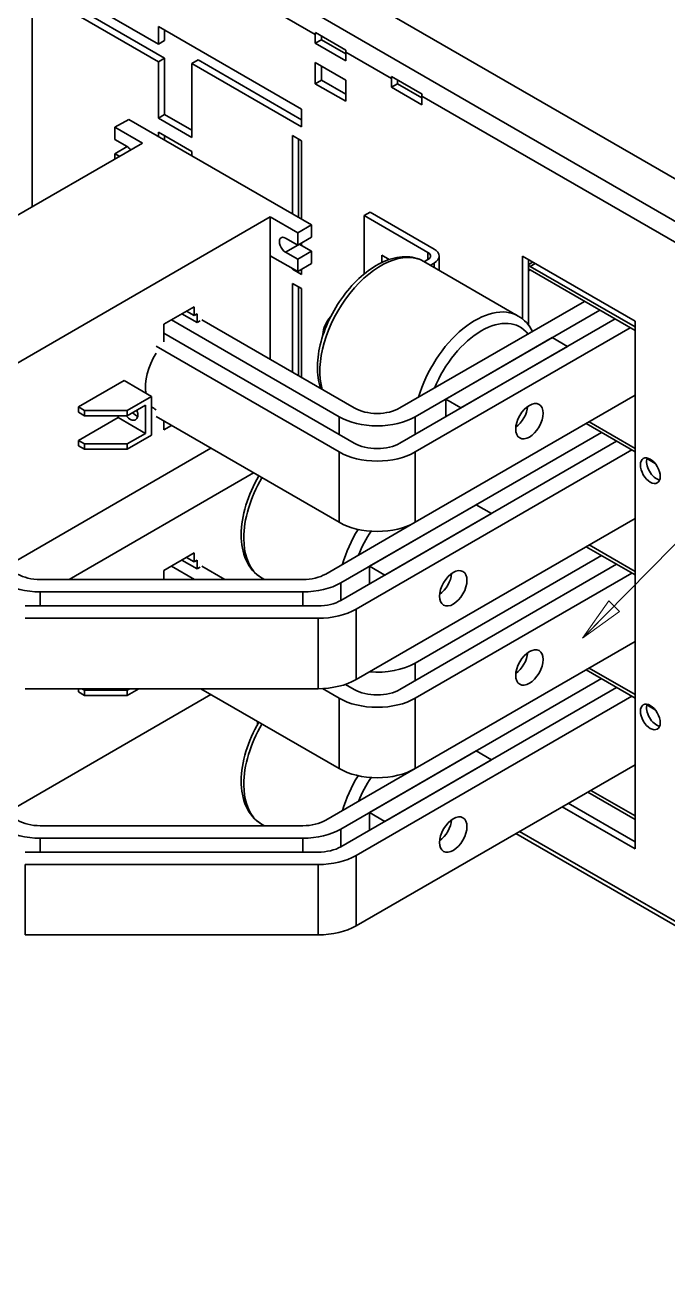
# Model space of a CAD drawing. Header units: millimetres. Extents: x -116965 to 323937, y 291661 to 566926.
# Drawn here: x -18072.4 to -17859.2, y 302455.8 to 302871.5 of the extents above; entities that cross this region are included whole.
import ezdxf

# ---------------------------------------------------------------- set-up
doc = ezdxf.new("R2010")
doc.units = ezdxf.units.MM
doc.layers.get('0').update_dxf_attribs({"lineweight": 18})
for name, color, linetype, lineweight in [('Symbols(Schneider)', 7, 'Continuous', 18), ('Visible Edges(Schneider)', 7, 'Continuous', 35), ('Visible Tangent Edges(Schneider)', 7, 'Continuous', 35)]:
    doc.layers.add(name, color=color, linetype=linetype, lineweight=lineweight)
doc.styles.add('schneder_1', font='micross.ttf')
doc.dimstyles.new('estilo_Schneider$7', dxfattribs={"dimscale": 5, "dimtxt": 3, "dimasz": 3, "dimexe": 2, "dimexo": 1, "dimgap": 0.3, "dimtad": 1, "dimtoh": 1, "dimrnd": 1e-08, "dimzin": 12, "dimtxsty": 'schneder_1', "dimblk": 'Filled-1', "dimcen": 0.09, "dimdle": 10, "dimclrd": 7, "dimclre": 7, "dimclrt": 7, "dimadec": 1, "dimazin": 3, "dimtfac": 0.5, "dimtdec": 3, "dimtmove": 0, "dimatfit": 3, "dimldrblk": 'Filled-1', "dimfxl": 1, "dimtolj": 1, "dimlwd": 15, "dimlwe": 25, "dimarcsym": 0})

# ---------------------------------------------------------------- blocks, each defined once
blk = doc.blocks.new('Filled-1')
at = {"color": 0}
for p, q in [((0, 0), (-1, 0.167)), ((-1, 0.167), (-1, -0.167)), ((-1, 0), (0, 0)), ((-1, -0.167), (0, 0))]:
    blk.add_line(p, q, dxfattribs=at)
at = {"color": 0, "flags": 128}
blk.add_lwpolyline([(-1, -0.167), (0, 0), (-1, 0.167), (-1, -0.167)], dxfattribs=at)
at = {"color": 0}
blk.add_solid([(-1, -0.167), (0, 0), (-1, 0.167), (-1, -0.167)], dxfattribs=at)

msp = doc.modelspace()

# ---------------------------------------------------------------- linework, layer by layer
at = {"layer": 'Visible Edges(Schneider)'}
for p, q in [((-17449.871435, 302585.558135), (-18057.983267, 302936.651665)), ((-18070.105097, 302891.744353), (-18070.105097, 302811.261119)), ((-18067.07464, 302887.66187), (-18028.183767, 302865.208214)), ((-18028.183767, 302859.376096), (-18067.07464, 302881.829752)), ((-18065.054335, 302882.996175), (-18026.163462, 302860.542519)), ((-18028.183767, 302865.208214), (-18028.183767, 302871.040333)), ((-18028.183767, 302871.040333), (-17980.706597, 302843.629376)), ((-18026.163462, 302869.873909), (-18026.163462, 302866.374638)), ((-17976.160911, 302865.49982), (-17976.160911, 302868.415879)), ((-17976.118525, 302869.023563), (-17966.016999, 302863.191444)), ((-17974.140606, 302867.881611), (-17974.140606, 302866.666244)), ((-18028.183767, 302865.208214), (-18026.163462, 302866.374638)), ((-17974.140606, 302866.666244), (-17976.160911, 302865.49982)), ((-17966.059385, 302859.667702), (-17976.160911, 302865.49982)), ((-17974.140606, 302866.666244), (-17966.059385, 302862.000549)), ((-18026.163462, 302860.542519), (-18028.183767, 302859.376096)), ((-18028.183767, 302840.713317), (-18028.183767, 302859.376096)), ((-18026.163462, 302860.542519), (-18026.163462, 302841.87974)), ((-18017.072089, 302858.792884), (-18015.051784, 302859.959308)), ((-18017.072089, 302858.792884), (-18017.072089, 302834.297986)), ((-17980.706597, 302837.797258), (-18017.072089, 302858.792884)), ((-18015.051784, 302859.959308), (-17980.706597, 302840.130105)), ((-17976.160911, 302852.085948), (-17976.160911, 302859.08449)), ((-17976.160911, 302859.08449), (-17966.059385, 302853.252371)), ((-17966.059385, 302862.583761), (-17966.059385, 302859.667702)), ((-17974.140606, 302857.918066), (-17974.140606, 302853.252371)), ((-17950.864711, 302854.443267), (-17940.763186, 302848.611148)), ((-17974.140606, 302853.252371), (-17976.160911, 302852.085948)), ((-17966.059385, 302846.253829), (-17976.160911, 302852.085948)), ((-17974.140606, 302853.252371), (-17966.059385, 302848.586677)), ((-17966.059385, 302853.252371), (-17966.059385, 302846.253829)), ((-17950.907097, 302850.919524), (-17950.907097, 302853.835583)), ((-17948.886792, 302852.085948), (-17950.907097, 302850.919524)), ((-17940.805572, 302845.087406), (-17950.907097, 302850.919524)), ((-17948.886792, 302853.301315), (-17948.886792, 302852.085948)), ((-17948.886792, 302852.085948), (-17940.805572, 302847.420253)), ((-17940.805572, 302848.003465), (-17940.805572, 302845.087406)), ((-18026.163462, 302841.87974), (-18028.183767, 302840.713317)), ((-18026.163462, 302841.87974), (-18017.072089, 302836.630834)), ((-17980.706597, 302843.629376), (-17980.706597, 302837.797258)), ((-18042.604704, 302837.636291), (-18038.059018, 302840.260744)), ((-17977.449865, 302805.268034), (-18038.059018, 302840.260744)), ((-18017.072089, 302834.297986), (-18028.183767, 302840.713317)), ((-18042.604704, 302837.636291), (-18042.604704, 302833.553808)), ((-18033.513332, 302832.387384), (-18042.604704, 302837.636291)), ((-18042.604704, 302833.553808), (-18038.564094, 302831.220961)), ((-18028.183767, 302834.559265), (-18028.183767, 302836.047622)), ((-18028.183767, 302836.047622), (-18017.072089, 302829.632292)), ((-18026.163462, 302834.881198), (-18026.163462, 302833.392842)), ((-17983.737055, 302808.897944), (-17983.737055, 302834.881198)), ((-17983.737055, 302834.881198), (-17980.706597, 302833.131563)), ((-17981.71675, 302833.714775), (-17981.71675, 302807.73152)), ((-18033.513332, 302832.387384), (-18118.366145, 302783.397589)), ((-18042.604704, 302828.888113), (-18038.564094, 302831.220961)), ((-18017.072089, 302829.632292), (-18017.072089, 302828.143935)), ((-17980.706597, 302833.131563), (-17980.706597, 302807.148309)), ((-18042.604704, 302828.888113), (-18042.604704, 302827.138478)), ((-18041.089476, 302828.013296), (-18042.604704, 302828.888113)), ((-17959.99847, 302808.345059), (-17957.978165, 302809.511483)), ((-17957.978165, 302809.511483), (-17936.764961, 302797.264034)), ((-18075.939738, 302758.902692), (-17991.086925, 302807.892487)), ((-17991.086925, 302807.892487), (-17991.086925, 302795.061826)), ((-17981.995552, 302802.64358), (-17991.086925, 302807.892487)), ((-17981.995552, 302802.64358), (-17977.449865, 302805.268034)), ((-17977.449865, 302801.185551), (-17977.449865, 302805.268034)), ((-17938.785267, 302796.097611), (-17959.99847, 302808.345059)), ((-17959.99847, 302788.988347), (-17959.99847, 302808.345059)), ((-17986.036162, 302800.893945), (-17981.995552, 302798.561097)), ((-17981.995552, 302798.561097), (-17981.995552, 302802.64358)), ((-17981.995552, 302798.561097), (-17977.449865, 302801.185551)), ((-17981.995552, 302793.895403), (-17986.036162, 302796.22825)), ((-17977.449865, 302796.519856), (-17981.995552, 302793.895403)), ((-17981.490476, 302798.852703), (-17977.449865, 302796.519856)), ((-17980.706597, 302799.305276), (-17980.706597, 302798.400131)), ((-17977.449865, 302792.437373), (-17977.449865, 302796.519856)), ((-17991.086925, 302795.061826), (-17991.086925, 302760.652328)), ((-17991.086925, 302795.061826), (-17981.995552, 302789.81292)), ((-17981.995552, 302789.81292), (-17981.995552, 302793.895403)), ((-17981.995552, 302789.81292), (-17977.449865, 302792.437373)), ((-17954.089078, 302795.193632), (-17951.662453, 302793.79262)), ((-17954.089078, 302792.803994), (-17954.089078, 302795.193632)), ((-17952.068772, 302794.027209), (-17952.068772, 302793.650606)), ((-17940.156917, 302793.138631), (-17908.842188, 302775.059064)), ((-17940.013338, 302793.055736), (-17938.785267, 302793.764763)), ((-17936.764961, 302792.59834), (-17937.993033, 302791.889312)), ((-17935.091286, 302790.213988), (-17935.091286, 302794.931187)), ((-17907.470538, 302774.128735), (-17907.470538, 302794.931187)), ((-17907.470538, 302794.931187), (-17870.094894, 302773.352349)), ((-17905.450233, 302793.764763), (-17905.450233, 302772.095064)), ((-17905.450233, 302792.13305), (-17904.037128, 302792.948907)), ((-17983.737055, 302790.557098), (-17983.737055, 302790.818377)), ((-17983.510781, 302790.687738), (-17983.737055, 302790.557098)), ((-17980.706597, 302788.807463), (-17983.737055, 302790.557098)), ((-17980.706597, 302790.557098), (-17980.706597, 302788.807463)), ((-17904.867036, 302791.503462), (-17870.094894, 302771.427757)), ((-17870.094894, 302770.261333), (-17904.867036, 302790.337039)), ((-17983.737055, 302756.408878), (-17983.737055, 302785.891403)), ((-17983.737055, 302785.891403), (-17980.706597, 302784.141768)), ((-17981.71675, 302784.72498), (-17981.71675, 302755.242455)), ((-17980.706597, 302784.141768), (-17980.706597, 302754.659243)), ((-17948.075603, 302744.567907), (-17886.834089, 302779.925712)), ((-18026.442264, 302772.316564), (-18016.340738, 302778.148683)), ((-18020.381349, 302775.815836), (-18015.330586, 302772.899776)), ((-18018.86612, 302776.690653), (-18016.340738, 302775.232624)), ((-18016.340738, 302778.148683), (-18016.340738, 302775.232624)), ((-18016.340738, 302775.232624), (-18015.330586, 302775.815836)), ((-18015.330586, 302775.815836), (-18015.330586, 302772.899776)), ((-17881.783326, 302777.009653), (-17943.024841, 302741.651848)), ((-18026.442264, 302766.484446), (-18026.442264, 302772.316564)), ((-17968.278654, 302741.651848), (-18023.916882, 302773.774594)), ((-18015.330586, 302772.899776), (-18014.320433, 302773.482988)), ((-18013.815357, 302773.774594), (-17963.227892, 302744.567907)), ((-17948.075603, 302732.903671), (-17876.732564, 302774.093594)), ((-17871.681801, 302771.177535), (-17943.024841, 302729.987611)), ((-17870.094894, 302773.352349), (-17870.094894, 302598.388796)), ((-18026.442264, 302769.400505), (-17963.227892, 302732.903671)), ((-17973.635529, 302768.647764), (-17973.635529, 302768.97826)), ((-17897.567976, 302767.896381), (-17932.923315, 302747.483967)), ((-17897.567976, 302767.896381), (-17892.517214, 302764.980322)), ((-17968.278654, 302729.987611), (-18028.967645, 302765.026416)), ((-17927.872553, 302744.567907), (-17892.517214, 302764.980322)), ((-18054.726535, 302744.905608), (-18039.574247, 302753.653785)), ((-18039.574247, 302753.653785), (-18030.482874, 302748.404879)), ((-18038.564094, 302743.739184), (-18030.482874, 302748.404879)), ((-18030.482874, 302748.404879), (-18030.482874, 302735.574218)), ((-17943.024841, 302706.659138), (-17870.094894, 302748.765262)), ((-17932.923315, 302747.483967), (-17927.872553, 302744.567907)), ((-17932.923315, 302747.483967), (-17932.923315, 302741.651848)), ((-18054.726535, 302744.905608), (-18052.70623, 302743.739184)), ((-18054.726535, 302743.155972), (-18054.726535, 302744.905608)), ((-18054.726535, 302743.155972), (-18052.70623, 302741.989549)), ((-18052.70623, 302743.739184), (-18052.70623, 302741.989549)), ((-18038.564094, 302743.739184), (-18052.70623, 302743.739184)), ((-18038.564094, 302741.989549), (-18032.503179, 302745.48882)), ((-18038.564094, 302741.989549), (-18038.564094, 302743.739184)), ((-18032.503179, 302745.48882), (-18032.503179, 302736.15743)), ((-18054.726535, 302733.824583), (-18041.594552, 302741.406337)), ((-18052.70623, 302741.989549), (-18038.564094, 302741.989549)), ((-18041.594552, 302741.406337), (-18041.594552, 302741.989549)), ((-18032.503179, 302736.15743), (-18041.594552, 302741.406337)), ((-18028.967645, 302741.697943), (-17968.278654, 302706.659138)), ((-18026.442264, 302737.323854), (-18026.442264, 302740.239913)), ((-18023.916882, 302738.781883), (-18026.442264, 302737.323854)), ((-17870.094894, 302730.019716), (-17886.329013, 302739.392489)), ((-17885.31886, 302739.975701), (-17870.094894, 302731.18614)), ((-18052.70623, 302732.658159), (-18054.726535, 302733.824583)), ((-18054.726535, 302732.074947), (-18054.726535, 302733.824583)), ((-18032.503179, 302736.15743), (-18038.564094, 302732.658159)), ((-18030.482874, 302735.574218), (-18038.564094, 302730.908524)), ((-17881.27825, 302736.47643), (-17967.665894, 302686.6005)), ((-18010.784899, 302731.20013), (-18075.939738, 302693.582966)), ((-18054.726535, 302732.074947), (-18052.70623, 302730.908524)), ((-18038.564094, 302732.658159), (-18052.70623, 302732.658159)), ((-18052.70623, 302732.658159), (-18052.70623, 302730.908524)), ((-18052.70623, 302730.908524), (-18038.564094, 302730.908524)), ((-18038.564094, 302730.908524), (-18038.564094, 302732.658159)), ((-17967.665894, 302680.768382), (-17876.227487, 302733.560371)), ((-17871.176725, 302730.644311), (-17962.615131, 302677.852323)), ((-17863.466233, 302726.192657), (-17866.192549, 302727.766696)), ((-18057.836831, 302687.704753), (-17996.642764, 302723.035164)), ((-17922.82179, 302712.491256), (-17958.177129, 302692.078841)), ((-17953.126366, 302689.162782), (-17917.771027, 302709.575197)), ((-17922.82179, 302712.491256), (-17917.771027, 302709.575197)), ((-17972.716657, 302689.51656), (-17943.024841, 302706.659138)), ((-17962.615131, 302654.523849), (-17870.094894, 302707.940433)), ((-18026.442264, 302690.666906), (-18016.340738, 302696.499025)), ((-18016.340738, 302696.499025), (-18016.340738, 302693.582966)), ((-17870.094894, 302689.194887), (-17886.329013, 302698.56766)), ((-17885.31886, 302699.150872), (-17870.094894, 302690.361311)), ((-18020.381348, 302694.166177), (-18015.330586, 302691.250118)), ((-18018.86612, 302695.040995), (-18016.340738, 302693.582966)), ((-18016.340738, 302693.582966), (-18015.330586, 302694.166177)), ((-18015.330586, 302694.166177), (-18015.330586, 302691.250118)), ((-17948.075603, 302651.254012), (-17876.227487, 302692.735542)), ((-17881.27825, 302695.651601), (-17943.024841, 302660.00219)), ((-18026.442264, 302687.704753), (-18026.442264, 302690.666906)), ((-18016.2609, 302687.704753), (-18023.916882, 302692.124936)), ((-18015.330586, 302691.250118), (-18014.320433, 302691.83333)), ((-18013.815357, 302692.124936), (-18006.159375, 302687.704753)), ((-17993.044102, 302687.704753), (-17993.982159, 302688.24634)), ((-17958.177129, 302692.078841), (-17953.126366, 302689.162782)), ((-17958.177129, 302692.078841), (-17958.177129, 302686.246723)), ((-17871.176725, 302689.819482), (-17943.024841, 302648.337953)), ((-18067.381288, 302687.704753), (-17980.292801, 302687.704753)), ((-18026.442264, 302687.750847), (-18026.362426, 302687.704753)), ((-17980.292801, 302683.580822), (-18067.381288, 302683.580822)), ((-18072.43205, 302678.956575), (-17975.242038, 302678.956575)), ((-17975.242038, 302674.832645), (-18072.43205, 302674.832645)), ((-17943.024841, 302625.009479), (-17870.094894, 302667.115604)), ((-17881.27825, 302654.826772), (-17967.665894, 302604.950842)), ((-17870.094894, 302648.370058), (-17886.329013, 302657.742831)), ((-17885.31886, 302658.326043), (-17870.094894, 302649.536481)), ((-18072.43205, 302651.504171), (-17975.242038, 302651.504171)), ((-18054.726535, 302650.425289), (-18054.726535, 302651.504171)), ((-18052.70623, 302651.008501), (-18053.564755, 302651.504171)), ((-18038.564094, 302651.008501), (-18052.70623, 302651.008501)), ((-18052.70623, 302651.008501), (-18052.70623, 302649.258866)), ((-18037.705569, 302651.504171), (-18038.564094, 302651.008501)), ((-18034.675111, 302651.504171), (-18038.564094, 302649.258866)), ((-18038.564094, 302649.258866), (-18038.564094, 302651.008501)), ((-18014.168806, 302651.504171), (-17968.278654, 302625.009479)), ((-17968.278654, 302648.337953), (-17973.819459, 302651.536938)), ((-17967.665894, 302599.118724), (-17876.227487, 302651.910713)), ((-17966.149446, 302652.940773), (-17963.227892, 302651.254012)), ((-18010.784899, 302649.550471), (-18075.939738, 302611.933308)), ((-18054.726535, 302650.425289), (-18052.70623, 302649.258866)), ((-18052.70623, 302649.258866), (-18038.564094, 302649.258866)), ((-17871.176725, 302648.994653), (-17962.615131, 302596.202665)), ((-17863.466233, 302644.542999), (-17866.192549, 302646.117038)), ((-17995.353809, 302639.618316), (-17995.353809, 302639.796837)), ((-17922.82179, 302630.841598), (-17958.177129, 302610.429183)), ((-17922.82179, 302630.841598), (-17917.771027, 302627.925539)), ((-17962.615131, 302572.874191), (-17870.094894, 302626.290775)), ((-17953.126366, 302607.513124), (-17917.771027, 302627.925539)), ((-17972.716657, 302607.866901), (-17943.024841, 302625.009479)), ((-17884.813784, 302617.79282), (-17870.094894, 302609.294864)), ((-17892.238411, 302613.506209), (-17870.094894, 302600.721643)), ((-17870.094894, 302608.128441), (-17885.823937, 302617.209608)), ((-17958.177129, 302610.429183), (-17953.126366, 302607.513124)), ((-17958.177129, 302610.429183), (-17958.177129, 302604.597065)), ((-17870.094894, 302598.388796), (-17894.258716, 302612.339785)), ((-18067.381288, 302606.055095), (-17980.292801, 302606.055095)), ((-17993.044102, 302606.055095), (-17993.982159, 302606.596682)), ((-17980.292801, 302601.931164), (-18067.381288, 302601.931164)), ((-17653.922249, 302455.802084), (-17909.656109, 302603.450097)), ((-18072.43205, 302597.306917), (-17975.242038, 302597.306917)), ((-17975.242038, 302593.182986), (-18072.43205, 302593.182986)), ((-18072.43205, 302569.854513), (-17975.242038, 302569.854513))]:
    msp.add_line(p, q, dxfattribs=at)
at = {"layer": 'Visible Edges(Schneider)', "flags": 128}
for points in [[(-17974.456407, 302751.050693), (-17974.715868, 302751.899481), (-17974.936564, 302752.771003), (-17975.119102, 302753.66373), (-17975.264062, 302754.576267), (-17975.371939, 302755.507306), (-17975.443227, 302756.455536), (-17975.478424, 302757.419653), (-17975.478022, 302758.398343), (-17975.442517, 302759.390302), (-17975.372404, 302760.394221), (-17975.268094, 302761.408823), (-17975.130015, 302762.432741), (-17974.958687, 302763.464528), (-17974.754626, 302764.502732), (-17974.518351, 302765.545906), (-17974.25038, 302766.5926), (-17973.951229, 302767.641366), (-17973.62142, 302768.690755), (-17973.261481, 302769.739261), (-17972.87209, 302770.785297), (-17972.453994, 302771.827325), (-17972.007942, 302772.863802), (-17971.534679, 302773.893185), (-17971.034956, 302774.913935), (-17970.509519, 302775.924509), (-17969.959114, 302776.923366), (-17969.384539, 302777.908939), (-17968.786729, 302778.87971), (-17968.166643, 302779.834252), (-17967.525232, 302780.771133), (-17966.86345, 302781.688926), (-17966.182249, 302782.586199), (-17965.482585, 302783.461524), (-17964.765407, 302784.313471), (-17964.031724, 302785.140629), (-17963.282586, 302785.941737), (-17962.518996, 302786.71561), (-17961.741952, 302787.461058), (-17960.952456, 302788.176895), (-17960.151506, 302788.86193), (-17959.340103, 302789.514979), (-17958.519246, 302790.134851), (-17957.689929, 302790.720444), (-17956.853071, 302791.270774), (-17956.009565, 302791.784766), (-17955.160296, 302792.26134), (-17954.306153, 302792.699422), (-17953.448025, 302793.097935), (-17952.586798, 302793.455801), (-17951.723364, 302793.771944), (-17950.858371, 302794.045254), (-17949.992526, 302794.274461), (-17949.127324, 302794.458242), (-17948.264273, 302794.595281), (-17947.404882, 302794.684254), (-17946.550667, 302794.723841), (-17945.703136, 302794.712724), (-17944.863803, 302794.649582), (-17944.034694, 302794.532839), (-17943.219127, 302794.361733), (-17942.420335, 302794.136508), (-17941.641548, 302793.857415), (-17940.885998, 302793.524706), (-17940.156917, 302793.13863)], [(-17908.842189, 302775.059064), (-17908.104055, 302774.593824), (-17907.403093, 302774.073238), (-17906.741311, 302773.50049), (-17906.120721, 302772.878764), (-17905.543327, 302772.211246), (-17905.011141, 302771.501118), (-17904.525237, 302770.751635), (-17904.084991, 302769.965899)], [(-17994.914341, 302722.037259), (-17995.57819, 302720.861708), (-17996.207484, 302719.669014), (-17996.800959, 302718.461733), (-17997.357353, 302717.242417), (-17997.875406, 302716.013617), (-17998.353856, 302714.777891), (-17998.791442, 302713.537796), (-17999.187061, 302712.295947), (-17999.539816, 302711.054814), (-17999.848836, 302709.816819), (-18000.113243, 302708.584381), (-18000.332157, 302707.35992), (-18000.504707, 302706.145857), (-18000.630041, 302704.944591), (-18000.707499, 302703.758333), (-18000.736301, 302702.589238), (-18000.715638, 302701.439475), (-18000.644701, 302700.31121), (-18000.522678, 302699.206613), (-18000.348763, 302698.12785), (-18000.122003, 302697.076907), (-17999.841188, 302696.055818), (-17999.50563, 302695.067773), (-17999.114691, 302694.116036), (-17998.667722, 302693.203869), (-17998.164084, 302692.334538), (-17997.603136, 302691.511304), (-17996.984429, 302690.738448), (-17996.309939, 302690.021094), (-17995.582706, 302689.363671), (-17994.805766, 302688.770609), (-17993.982159, 302688.246339)], [(-17994.914341, 302640.387601), (-17995.578191, 302639.212049), (-17996.207484, 302638.019356), (-17996.800959, 302636.812075), (-17997.357353, 302635.592758), (-17997.875406, 302634.363959), (-17998.353855, 302633.128233), (-17998.791443, 302631.888137), (-17999.187061, 302630.646289), (-17999.539817, 302629.405156), (-17999.848836, 302628.167161), (-18000.113242, 302626.934723), (-18000.332157, 302625.710262), (-18000.504707, 302624.496199), (-18000.63004, 302623.294933), (-18000.7075, 302622.108674), (-18000.736302, 302620.939579), (-18000.715639, 302619.789816), (-18000.6447, 302618.661553), (-18000.522678, 302617.556955), (-18000.348762, 302616.478192), (-18000.122003, 302615.427249), (-17999.841188, 302614.40616), (-17999.505631, 302613.418115), (-17999.114691, 302612.466377), (-17998.667722, 302611.554211), (-17998.164084, 302610.684879), (-17997.603135, 302609.861647), (-17996.984428, 302609.088791), (-17996.309939, 302608.371436), (-17995.582705, 302607.714013), (-17994.805766, 302607.120951), (-17993.982158, 302606.596681)]]:
    msp.add_lwpolyline(points, dxfattribs=at)
at = {"layer": 'Visible Edges(Schneider)'}
for centre, major_axis, ratio, start_param, end_param in [((-17973.130453, 302870.165515), (2.142857, 3.711537), 0.5773502692, 2.188746411, 2.3561944902), ((-17963.028928, 302864.333396), (-2.142857, -3.711537), 0.5773502692, 5.3303390646, 5.4977871438), ((-17947.876639, 302855.585219), (2.142857, 3.711537), 0.5773502692, 2.188746411, 2.3561944902), ((-17937.775114, 302849.7531), (-2.142857, -3.711537), 0.5773502692, 5.3303390646, 5.4977871438), ((-18038.564094, 302828.888113), (1.428571, -2.474358), 0.5773502692, 1.7485069289, 2.3561944905), ((-17986.036162, 302798.561097), (-1.428571, 2.474358), 0.5773502692, 5.4977871441, 8.6393797977), ((-17940.805572, 302794.931187), (5.714286, 0), 0.5773502692, 5.4977871438, 7.0685834706), ((-17940.805572, 302794.931187), (2.857143, 0), 0.5773502692, 5.4977871438, 7.0685834706), ((-17904.867036, 302789.170615), (1.428571, -2.474358), 0.5773502692, 2.3561944905, 2.6490296179), ((-17904.867036, 302789.170615), (-0.714286, 1.237179), 0.5773502692, 5.4977871441, 6.1132489258), ((-17969.594919, 302771.311107), (-2.857143, -4.948717), 0.5773502692, 4.3122917704, 5.4977871438), ((-18021.391501, 302757.736268), (7.857143, 13.608971), 0.5773502694, 1.5356434072, 2.5039988985), ((-18037.553942, 302743.739184), (1.785714, -3.092948), 0.5773502692, 4.9571078707, 7.5672250827), ((-18035.533637, 302744.905608), (1.785714, -3.092948), 0.5773502692, 4.9991455317, 5.6819210905), ((-18021.391501, 302757.736268), (-7.857143, -13.608971), 0.5773502694, 6.1103418815, 6.3183382264), ((-17955.651748, 302748.941996), (10.714286, 0), 0.577350269, 3.9269908168, 5.4977871436), ((-17910.194883, 302743.109878), (-3.214286, -5.567306), 0.5773502692, 0.9037851853, 2.2378074683), ((-17910.194883, 302743.109878), (3.214286, 5.567306), 0.5773502692, 4.0453778389, 5.3794001219), ((-17955.651748, 302748.941996), (-17.857143, 0), 0.577350269, 0.7853981632, 2.35619449), ((-17955.651748, 302737.277759), (-17.857143, 0), 0.5773502692, 0.7853981634, 2.3561944902), ((-17955.651748, 302737.277759), (10.714286, 0), 0.5773502692, 3.926990817, 5.4977871438), ((-17863.023826, 302724.945766), (2.321429, -4.020832), 0.5773502692, 3.5917893435, 5.8329886172), ((-17955.651748, 302713.949286), (17.857143, 0), 0.5773502692, 3.926990817, 5.4977871438), ((-18067.381288, 302693.890648), (10.714286, 0), 0.577350269, 3.9269908168, 4.7123889802), ((-17980.292801, 302693.890648), (10.714286, 0), 0.577350269, 4.7123889802, 5.4977871438), ((-17935.448697, 302687.704753), (-3.214286, -5.567306), 0.5773502692, 0.9037851853, 2.2378074683), ((-17935.448697, 302687.704753), (3.214286, 5.567306), 0.5773502692, 4.0453778389, 5.3794001219), ((-18067.381288, 302693.890648), (-17.857143, 0), 0.577350269, 0.7853981634, 1.5707963266), ((-17980.292801, 302693.890648), (-17.857143, 0), 0.577350269, 1.5707963266, 2.35619449), ((-17975.242038, 302685.142471), (10.714286, 0), 0.5773502692, 4.7123889804, 5.4977871438), ((-17975.242038, 302685.142471), (-17.857143, 0), 0.5773502692, 1.5707963268, 2.3561944902), ((-17910.194883, 302661.46022), (3.214286, 5.567306), 0.5773502692, 4.0453778389, 5.3794001219), ((-17955.651748, 302667.292338), (-17.857143, 0), 0.577350269, 1.4288992692, 2.35619449), ((-17975.242038, 302661.813997), (17.857143, 0), 0.5773502692, 4.7123889804, 5.4977871438), ((-17955.651748, 302655.628101), (10.714286, 0), 0.5773502692, 3.926990817, 5.4977871438), ((-17955.651748, 302655.628101), (-17.857143, 0), 0.5773502692, 0.7853981634, 2.3561944902), ((-17863.023826, 302643.296108), (2.321429, -4.020832), 0.5773502692, 3.5917893435, 5.8329886172), ((-17991.313199, 302642.129684), (-2.857143, -4.948717), 0.5773502692, 5.3300383891, 5.4977871438), ((-17955.651748, 302632.299628), (17.857143, 0), 0.5773502692, 3.926990817, 5.4977871438), ((-18067.381288, 302612.24099), (-17.857143, 0), 0.577350269, 0.7853981634, 1.5707963266), ((-18067.381288, 302612.24099), (10.714286, 0), 0.577350269, 3.9269908168, 4.7123889802), ((-17980.292801, 302612.24099), (10.714286, 0), 0.577350269, 4.7123889802, 5.4977871438), ((-17980.292801, 302612.24099), (-17.857143, 0), 0.577350269, 1.5707963266, 2.35619449), ((-17935.448697, 302606.055095), (-3.214286, -5.567306), 0.5773502692, 0.9037851853, 2.2378074683), ((-17935.448697, 302606.055095), (3.214286, 5.567306), 0.5773502692, 4.0453778389, 5.3794001219), ((-17975.242038, 302603.492813), (10.714286, 0), 0.5773502692, 4.7123889804, 5.4977871438), ((-17975.242038, 302603.492813), (-17.857143, 0), 0.5773502692, 1.5707963268, 2.3561944902), ((-17975.242038, 302580.164339), (17.857143, 0), 0.5773502692, 4.7123889804, 5.4977871438)]:
    msp.add_ellipse(centre, major_axis=major_axis, ratio=ratio, start_param=start_param, end_param=end_param, dxfattribs=at)
for centre, major_axis in [((-17905.14412, 302740.193819), (3.214286, 5.567306)), ((-17865.044131, 302723.779342), (2.321429, -4.020832)), ((-17930.397934, 302684.788693), (3.214286, 5.567306)), ((-17905.14412, 302658.54416), (3.214286, 5.567306)), ((-17865.044131, 302642.129684), (2.321429, -4.020832)), ((-17930.397934, 302603.139035), (3.214286, 5.567306))]:
    msp.add_ellipse(centre, major_axis=major_axis, ratio=0.5773502692, dxfattribs=at)
at = {"layer": 'Visible Tangent Edges(Schneider)'}
for p, q in [((-18070.105097, 302929.653123), (-17461.993266, 302578.559593)), ((-17976.160911, 302868.415879), (-18070.105097, 302922.654581)), ((-17950.907097, 302853.835583), (-17966.059385, 302862.583761)), ((-17774.130402, 302751.773511), (-17940.805572, 302848.003465)), ((-17981.995552, 302798.561097), (-17986.036162, 302796.22825)), ((-17938.785267, 302793.764763), (-17938.785267, 302796.097611)), ((-17936.764961, 302791.180285), (-17936.764961, 302792.59834)), ((-17904.867036, 302791.503462), (-17903.20029, 302792.465758)), ((-17905.450233, 302790.00033), (-17904.867036, 302790.337039)), ((-17973.635529, 302768.97826), (-17973.543587, 302768.925177)), ((-17968.278654, 302735.81973), (-17968.278654, 302741.651848)), ((-17943.024841, 302735.81973), (-17943.024841, 302741.651848)), ((-17968.278654, 302706.659138), (-17968.278654, 302729.987611)), ((-17943.024841, 302706.659138), (-17943.024841, 302729.987611)), ((-17967.665894, 302680.768382), (-17967.665894, 302686.6005)), ((-18067.381288, 302678.956575), (-18067.381288, 302683.580822)), ((-17980.292801, 302678.956575), (-17980.292801, 302683.580822)), ((-17962.615131, 302654.523849), (-17962.615131, 302677.852323)), ((-17975.242038, 302651.504171), (-17975.242038, 302674.832645)), ((-17943.024841, 302654.170072), (-17943.024841, 302660.00219)), ((-17968.278654, 302625.009479), (-17968.278654, 302648.337953)), ((-17943.024841, 302625.009479), (-17943.024841, 302648.337953)), ((-17995.353809, 302639.796837), (-17995.278153, 302639.753157)), ((-17967.665894, 302599.118724), (-17967.665894, 302604.950842)), ((-18067.381288, 302597.306917), (-18067.381288, 302601.931164)), ((-17980.292801, 302597.306917), (-17980.292801, 302601.931164)), ((-17908.400852, 302604.17482), (-17774.130402, 302526.653739)), ((-18072.43205, 302569.854513), (-18072.43205, 302593.182986)), ((-17975.242038, 302569.854513), (-17975.242038, 302593.182986)), ((-17962.615131, 302572.874191), (-17962.615131, 302596.202665))]:
    msp.add_line(p, q, dxfattribs=at)
for centre, major_axis, start_param, end_param in [((-17954.442631, 302768.395048), (14.285714, 24.743583), 0, 2.638226728), ((-17923.127902, 302750.315481), (14.285714, 24.743583), 0, 1.9760569279), ((-17921.107597, 302749.149057), (12.857143, 22.269225), 6.0486080621, 8.0885588791), ((-17979.696445, 302712.989923), (-14.285714, -24.743583), 4.7044693032, 6.2831853072), ((-17948.381716, 302694.910356), (-14.285714, -24.743583), 4.6654964315, 5.1176495821), ((-17946.361411, 302693.743932), (12.857143, 22.269225), 1.4543785742, 1.8053735727), ((-17979.696445, 302631.340265), (-14.285714, -24.743583), 4.7044693032, 6.2831853072), ((-17948.381716, 302613.260698), (-14.285714, -24.743583), 4.6654964319, 5.1176495834), ((-17946.361411, 302612.094274), (12.857143, 22.269225), 1.4543785747, 1.8053735743)]:
    msp.add_ellipse(centre, major_axis=major_axis, ratio=0.5773502692, start_param=start_param, end_param=end_param, dxfattribs=at)

# ---------------------------------------------------------------- leaders
at = {"layer": 'Symbols(Schneider)', "color": 7, "linetype": 'Continuous', "lineweight": 18, "annotation_type": 0, "has_hookline": 1, "hookline_direction": 0, "text_width": 88.634038}
msp.add_leader([(-17887.522518, 302668.21034), (-17711.831809, 302846.749195), (-17696.831809, 302846.749195)], dimstyle='estilo_Schneider$7', override={"dimtad": 0}, dxfattribs=at)

doc.saveas('drawing.dxf')
